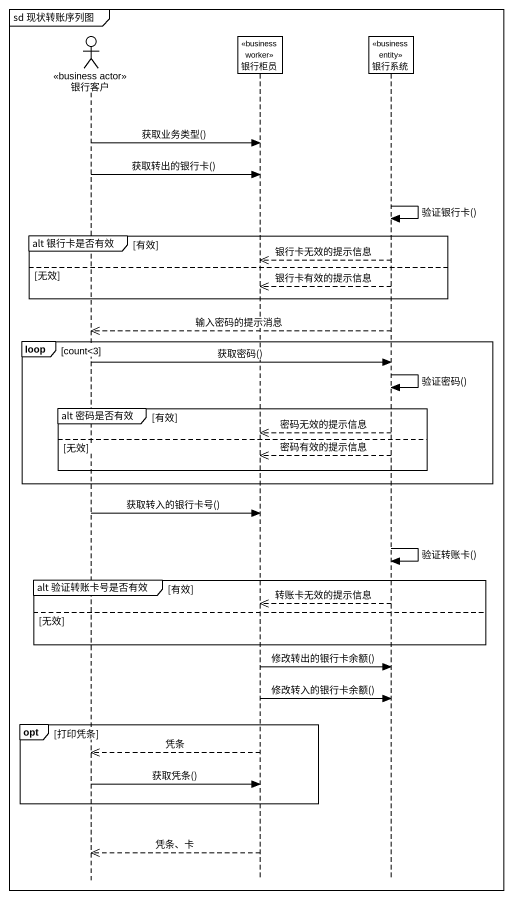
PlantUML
@startuml
mainframe sd 现状转账序列图
hide footbox
actor 银行客户 <<business actor>>
participant 银行柜员 <<business worker>>
participant 银行系统 <<business entity>>

银行客户 -> 银行柜员 : 获取业务类型()
银行客户 -> 银行柜员 : 获取转出的银行卡()
银行系统 -> 银行系统 : 验证银行卡()
group alt 银行卡是否有效 [有效]
  银行系统 -->> 银行柜员 : 银行卡无效的提示信息
else 无效
  银行系统 -->> 银行柜员 : 银行卡有效的提示信息
end
银行系统 -->> 银行客户 : 输入密码的提示消息
loop count<3
  银行客户 -> 银行系统 : 获取密码()
  银行系统 -> 银行系统 : 验证密码()
  group alt 密码是否有效 [有效]
    银行系统 -->> 银行柜员 : 密码无效的提示信息
  else 无效
    银行系统 -->> 银行柜员 : 密码有效的提示信息
  end
end
银行客户 -> 银行柜员 : 获取转入的银行卡号()
银行系统 -> 银行系统 : 验证转账卡()
group alt 验证转账卡号是否有效 [有效]
  银行系统 -->> 银行柜员 : 转账卡无效的提示信息
else 无效
end
银行柜员 -> 银行系统 : 修改转出的银行卡余额()
银行柜员 -> 银行系统 : 修改转入的银行卡余额()
opt 打印凭条
  银行柜员 -->> 银行客户 : 凭条
  银行客户 -> 银行柜员 : 获取凭条()
end
银行柜员 -->> 银行客户 : 凭条、卡
@enduml
